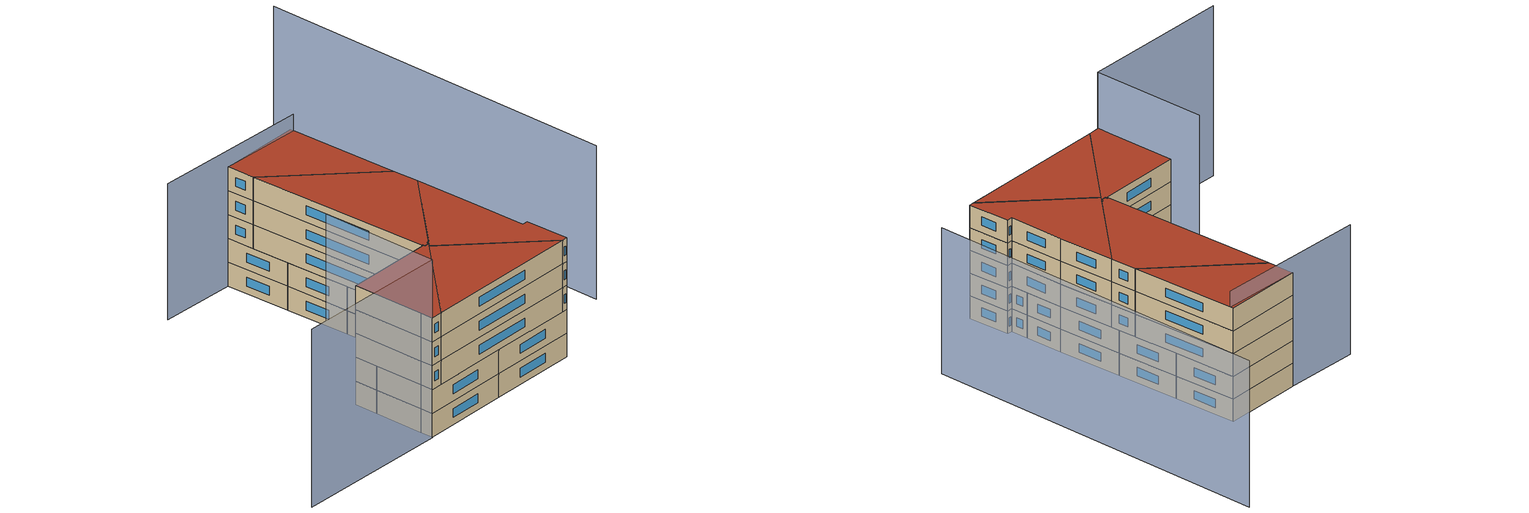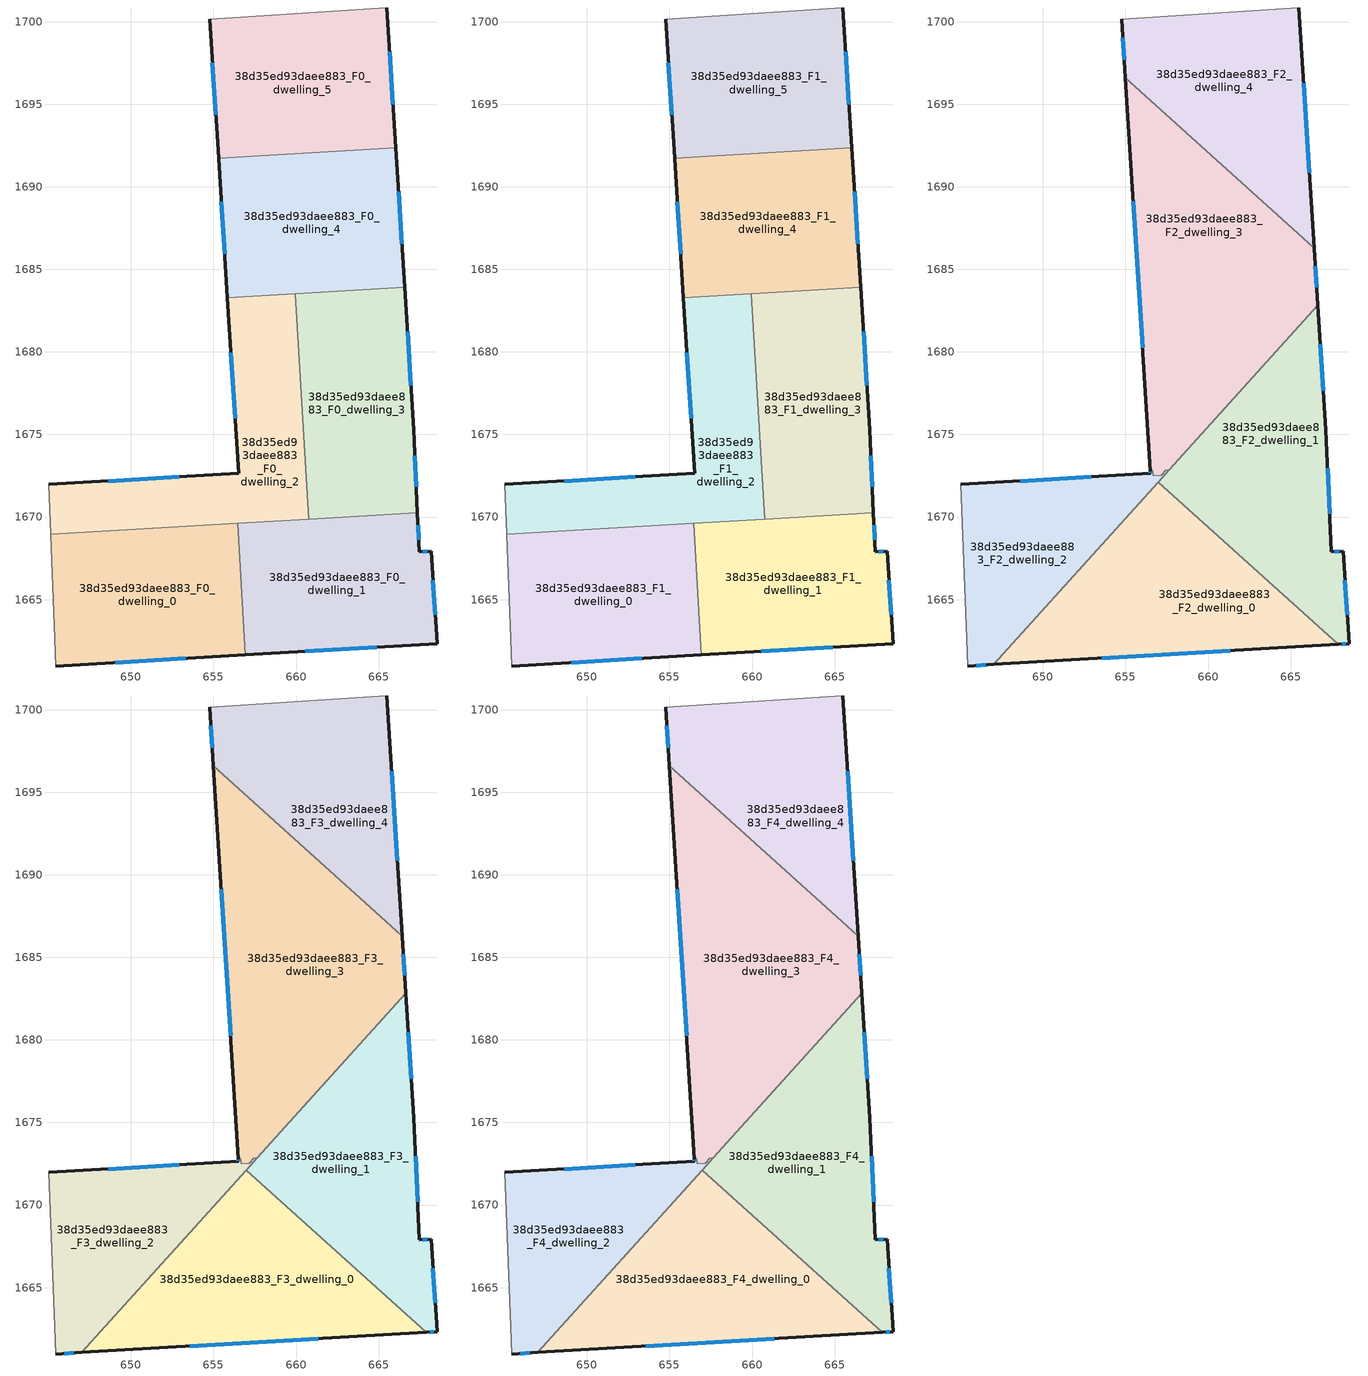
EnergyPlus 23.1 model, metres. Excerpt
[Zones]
38d35ed93daee883_F0_dwelling_0
 floor ground (EU_floor_Construction): 656.46,1669.61 656.93,1661.65 645.46,1660.98 645.4,1662.64 645.16,1668.95 z0
 wall outside (EU_wall_Construction): 645.46,1660.98 656.93,1661.65 z0:3
 wall adiabatic (EU_wall_Construction): 645.16,1668.95 645.4,1662.64 645.46,1660.98 z0:3
 wall to 38d35ed93daee883_F0_dwelling_1 (EU_wall_Construction): 656.93,1661.65 656.46,1669.61 z0:3
 wall to 38d35ed93daee883_F0_dwelling_2 (EU_wall_Construction): 656.46,1669.61 645.16,1668.95 z0:3
 window (EU_Window_Construction): 649.06,1661.19 653.33,1661.44 z0.94:2.06
38d35ed93daee883_F0_dwelling_1
 floor ground (EU_floor_Construction): 667.35,1670.25 667.46,1667.89 668.18,1667.92 668.54,1662.33 656.93,1661.65 656.46,1669.61 z0
 wall outside (EU_wall_Construction): 656.93,1661.65 668.54,1662.33 668.18,1667.92 667.46,1667.89 667.35,1670.25 z0:3
 wall to 38d35ed93daee883_F0_dwelling_3 (EU_wall_Construction): 667.35,1670.25 660.77,1669.87 z0:3
 wall to 38d35ed93daee883_F0_dwelling_2 (EU_wall_Construction): 660.77,1669.87 656.46,1669.61 z0:3
 window (EU_Window_Construction): 668.42,1664.09 668.29,1666.17 / 660.57,1661.87 664.9,1662.12 / 667.43,1668.63 667.39,1669.51 / 667.95,1667.91 667.68,1667.9 z0.94:2.06
38d35ed93daee883_F0_dwelling_2
 floor ground (EU_floor_Construction): 659.97,1683.53 660.77,1669.87 645.16,1668.95 645.04,1671.97 656.52,1672.64 655.84,1683.29 z0
 wall outside (EU_wall_Construction): 655.84,1683.29 656.52,1672.64 645.04,1671.97 z0:3
 wall adiabatic (EU_wall_Construction): 645.04,1671.97 645.16,1668.95 z0:3
 wall to 38d35ed93daee883_F0_dwelling_3 (EU_wall_Construction): 660.77,1669.87 659.97,1683.53 z0:3
 wall to 38d35ed93daee883_F0_dwelling_4 (EU_wall_Construction): 659.97,1683.53 655.84,1683.29 z0:3
 window (EU_Window_Construction): 652.92,1672.43 648.64,1672.18 / 656.05,1679.95 656.31,1675.98 z0.94:2.06
38d35ed93daee883_F0_dwelling_3
 floor ground (EU_floor_Construction): 666.58,1683.92 667.13,1675.28 667.35,1670.25 660.77,1669.87 659.97,1683.53 z0
 wall outside (EU_wall_Construction): 667.35,1670.25 667.13,1675.28 666.58,1683.92 z0:3
 wall to 38d35ed93daee883_F0_dwelling_4 (EU_wall_Construction): 666.58,1683.92 659.97,1683.53 z0:3
 window (EU_Window_Construction): 667.28,1671.83 667.2,1673.7 / 666.96,1677.98 666.75,1681.21 z0.94:2.06
38d35ed93daee883_F0_dwelling_4
 floor ground (EU_floor_Construction): 666.04,1692.36 666.58,1683.92 655.84,1683.29 655.31,1691.73 z0
 wall outside (EU_wall_Construction): 655.31,1691.73 655.84,1683.29 / 666.58,1683.92 666.04,1692.36 z0:3
 wall to 38d35ed93daee883_F0_dwelling_5 (EU_wall_Construction): 666.04,1692.36 655.31,1691.73 z0:3
 window (EU_Window_Construction): 655.47,1689.08 655.67,1685.93 / 666.41,1686.56 666.21,1689.71 z0.94:2.06
38d35ed93daee883_F0_dwelling_5
 floor ground (EU_floor_Construction): 665.5,1700.82 666.04,1692.36 655.31,1691.73 654.77,1700.14 z0
 wall outside (EU_wall_Construction): 654.77,1700.14 655.31,1691.73 / 666.04,1692.36 665.5,1700.82 z0:3
 wall adiabatic (EU_wall_Construction): 665.5,1700.82 654.77,1700.14 z0:3
 window (EU_Window_Construction): 654.94,1697.5 655.14,1694.36 / 665.87,1695.01 665.67,1698.17 z0.94:2.06
38d35ed93daee883_F1_dwelling_0
 floor to 38d35ed93daee883_F0_dwelling_0 (EU_floor_Construction): 656.46,1669.61 656.93,1661.65 645.46,1660.98 645.4,1662.64 645.16,1668.95 z3
 wall outside (EU_wall_Construction): 645.46,1660.98 656.93,1661.65 z3:6
 wall adiabatic (EU_wall_Construction): 645.16,1668.95 645.4,1662.64 645.46,1660.98 z3:6
 wall to 38d35ed93daee883_F1_dwelling_1 (EU_wall_Construction): 656.93,1661.65 656.46,1669.61 z3:6
 wall to 38d35ed93daee883_F1_dwelling_2 (EU_wall_Construction): 656.46,1669.61 645.16,1668.95 z3:6
 window (EU_Window_Construction): 649.06,1661.19 653.33,1661.44 z3.94:5.06
38d35ed93daee883_F1_dwelling_1
 floor to 38d35ed93daee883_F0_dwelling_1 (EU_floor_Construction): 667.35,1670.25 667.46,1667.89 668.18,1667.92 668.54,1662.33 656.93,1661.65 656.46,1669.61 z3
 wall outside (EU_wall_Construction): 656.93,1661.65 668.54,1662.33 668.18,1667.92 667.46,1667.89 667.35,1670.25 z3:6
 wall to 38d35ed93daee883_F1_dwelling_3 (EU_wall_Construction): 667.35,1670.25 660.77,1669.87 z3:6
 wall to 38d35ed93daee883_F1_dwelling_2 (EU_wall_Construction): 660.77,1669.87 656.46,1669.61 z3:6
 window (EU_Window_Construction): 668.42,1664.09 668.29,1666.17 / 660.57,1661.87 664.9,1662.12 / 667.43,1668.63 667.39,1669.51 / 667.95,1667.91 667.68,1667.9 z3.94:5.06
38d35ed93daee883_F1_dwelling_2
 floor to 38d35ed93daee883_F0_dwelling_2 (EU_floor_Construction): 659.97,1683.53 660.77,1669.87 645.16,1668.95 645.04,1671.97 656.52,1672.64 655.84,1683.29 z3
 wall outside (EU_wall_Construction): 655.84,1683.29 656.52,1672.64 645.04,1671.97 z3:6
 wall adiabatic (EU_wall_Construction): 645.04,1671.97 645.16,1668.95 z3:6
 wall to 38d35ed93daee883_F1_dwelling_3 (EU_wall_Construction): 660.77,1669.87 659.97,1683.53 z3:6
 wall to 38d35ed93daee883_F1_dwelling_4 (EU_wall_Construction): 659.97,1683.53 655.84,1683.29 z3:6
 window (EU_Window_Construction): 652.92,1672.43 648.64,1672.18 / 656.05,1679.95 656.31,1675.98 z3.94:5.06
38d35ed93daee883_F1_dwelling_3
 floor to 38d35ed93daee883_F0_dwelling_3 (EU_floor_Construction): 666.58,1683.92 667.13,1675.28 667.35,1670.25 660.77,1669.87 659.97,1683.53 z3
 wall outside (EU_wall_Construction): 667.35,1670.25 667.13,1675.28 666.58,1683.92 z3:6
 wall to 38d35ed93daee883_F1_dwelling_4 (EU_wall_Construction): 666.58,1683.92 659.97,1683.53 z3:6
 window (EU_Window_Construction): 667.28,1671.83 667.2,1673.7 / 666.96,1677.98 666.75,1681.21 z3.94:5.06
38d35ed93daee883_F1_dwelling_4
 floor to 38d35ed93daee883_F0_dwelling_4 (EU_floor_Construction): 666.04,1692.36 666.58,1683.92 655.84,1683.29 655.31,1691.73 z3
 wall outside (EU_wall_Construction): 655.31,1691.73 655.84,1683.29 / 666.58,1683.92 666.04,1692.36 z3:6
 wall to 38d35ed93daee883_F1_dwelling_5 (EU_wall_Construction): 666.04,1692.36 655.31,1691.73 z3:6
 window (EU_Window_Construction): 655.47,1689.08 655.67,1685.93 / 666.41,1686.56 666.21,1689.71 z3.94:5.06
38d35ed93daee883_F1_dwelling_5
 floor to 38d35ed93daee883_F0_dwelling_5 (EU_floor_Construction): 665.5,1700.82 666.04,1692.36 655.31,1691.73 654.77,1700.14 z3
 wall outside (EU_wall_Construction): 654.77,1700.14 655.31,1691.73 / 666.04,1692.36 665.5,1700.82 z3:6
 wall adiabatic (EU_wall_Construction): 665.5,1700.82 654.77,1700.14 z3:6
 window (EU_Window_Construction): 654.94,1697.5 655.14,1694.36 / 665.87,1695.01 665.67,1698.17 z3.94:5.06
38d35ed93daee883_F2_dwelling_0
 floor to 38d35ed93daee883_F1_dwelling_1 (EU_floor_Construction): 667.89,1662.29 656.93,1661.65 656.46,1669.61 659.57,1669.8 z6
 floor to 38d35ed93daee883_F1_dwelling_0 (EU_floor_Construction): 656.46,1669.61 656.93,1661.65 647.04,1661.07 654.64,1669.51 z6
 floor to 38d35ed93daee883_F1_dwelling_2 (EU_floor_Construction): 659.57,1669.8 654.64,1669.51 657,1672.12 z6
 wall outside (EU_wall_Construction): 647.04,1661.07 667.89,1662.29 z6:9
 wall to 38d35ed93daee883_F2_dwelling_1 (EU_wall_Construction): 667.89,1662.29 657,1672.12 z6:9
 wall to 38d35ed93daee883_F2_dwelling_2 (EU_wall_Construction): 657,1672.12 647.04,1661.07 z6:9
 window (EU_Window_Construction): 653.57,1661.46 661.35,1661.91 z6.94:8.06
38d35ed93daee883_F2_dwelling_1
 floor to 38d35ed93daee883_F1_dwelling_1 (EU_floor_Construction): 667.35,1670.25 667.46,1667.89 668.18,1667.92 668.54,1662.33 667.89,1662.29 659.57,1669.8 z6
 floor to 38d35ed93daee883_F1_dwelling_3 (EU_floor_Construction): 666.65,1682.82 667.13,1675.28 667.35,1670.25 660.77,1669.87 660.41,1675.91 z6
 floor to 38d35ed93daee883_F1_dwelling_2 (EU_floor_Construction): 660.41,1675.9 660.77,1669.87 659.57,1669.8 657,1672.12 z6
 wall outside (EU_wall_Construction): 667.89,1662.29 668.54,1662.33 668.18,1667.92 667.46,1667.89 667.13,1675.28 666.65,1682.82 z6:9
 wall to 38d35ed93daee883_F2_dwelling_3 (EU_wall_Construction): 666.65,1682.82 657.66,1672.86 z6:9
 wall to 38d35ed93daee883_F2_dwelling_2 (EU_wall_Construction): 657.67,1672.86 657,1672.12 z6:9
 window (EU_Window_Construction): 668.42,1664.09 668.29,1666.17 / 668.09,1662.31 668.33,1662.32 / 666.98,1677.64 666.8,1680.45 / 667.36,1670.21 667.23,1672.96 / 667.95,1667.91 667.68,1667.9 z6.94:8.06
38d35ed93daee883_F2_dwelling_2
 floor to 38d35ed93daee883_F1_dwelling_0 (EU_floor_Construction): 654.64,1669.51 647.04,1661.07 645.46,1660.98 645.4,1662.64 645.16,1668.95 z6
 floor to 38d35ed93daee883_F1_dwelling_2 (EU_floor_Construction): 657.67,1672.86 654.64,1669.51 645.16,1668.95 645.04,1671.97 656.52,1672.64 656.51,1672.79 656.66,1672.8 656.68,1672.5 657.17,1672.53 657.45,1672.85 z6
 wall outside (EU_wall_Construction): 645.46,1660.98 647.04,1661.07 / 656.51,1672.79 656.52,1672.64 645.04,1671.97 z6:9
 wall adiabatic (EU_wall_Construction): 645.04,1671.97 645.4,1662.64 645.46,1660.98 z6:9
 wall to 38d35ed93daee883_F2_dwelling_3 (EU_wall_Construction): 657.67,1672.86 657.45,1672.85 657.17,1672.53 656.68,1672.5 656.66,1672.8 656.51,1672.79 z6:9
 window (EU_Window_Construction): 645.96,1661.01 646.54,1661.04 / 652.92,1672.43 648.64,1672.18 / 656.51,1672.74 656.52,1672.69 z6.94:8.06
38d35ed93daee883_F2_dwelling_3
 floor to 38d35ed93daee883_F1_dwelling_2 (EU_floor_Construction): 659.97,1683.53 660.41,1675.9 657.67,1672.86 657.45,1672.85 657.17,1672.53 656.68,1672.5 656.66,1672.8 656.51,1672.79 655.84,1683.29 z6
 floor to 38d35ed93daee883_F1_dwelling_4 (EU_floor_Construction): 665.43,1687.18 666.43,1686.28 666.58,1683.92 655.84,1683.29 655.31,1691.73 660.08,1692.01 z6
 floor to 38d35ed93daee883_F1_dwelling_3 (EU_floor_Construction): 666.58,1683.92 666.65,1682.82 660.41,1675.91 659.97,1683.53 z6
 floor to 38d35ed93daee883_F1_dwelling_5 (EU_floor_Construction): 660.08,1692.01 655.31,1691.73 655,1696.59 z6
 wall outside (EU_wall_Construction): 666.65,1682.82 666.43,1686.28 / 654.99,1696.59 656.51,1672.79 z6:9
 wall to 38d35ed93daee883_F2_dwelling_4 (EU_wall_Construction): 665.43,1687.18 654.99,1696.59 / 666.42,1686.28 665.44,1687.17 z6:9
 window (EU_Window_Construction): 666.58,1683.9 666.5,1685.19 / 655.47,1689.13 656.03,1680.25 z6.94:8.06
38d35ed93daee883_F2_dwelling_4
 floor to 38d35ed93daee883_F1_dwelling_5 (EU_floor_Construction): 665.5,1700.82 666.04,1692.35 660.08,1692.01 655,1696.59 654.77,1700.14 z6
 floor to 38d35ed93daee883_F1_dwelling_4 (EU_floor_Construction): 666.04,1692.35 666.43,1686.28 660.08,1692.01 z6
 wall outside (EU_wall_Construction): 654.77,1700.14 654.99,1696.59 / 666.43,1686.28 665.5,1700.82 z6:9
 wall adiabatic (EU_wall_Construction): 665.5,1700.82 654.77,1700.14 z6:9
 window (EU_Window_Construction): 654.84,1699.03 654.92,1697.7 / 666.14,1690.84 665.79,1696.27 z6.94:8.06
38d35ed93daee883_F3_dwelling_0
 floor to 38d35ed93daee883_F2_dwelling_0 (EU_floor_Construction): 667.89,1662.29 647.04,1661.07 657,1672.12 z9
 wall outside (EU_wall_Construction): 647.04,1661.07 667.89,1662.29 z9:12
 wall to 38d35ed93daee883_F3_dwelling_1 (EU_wall_Construction): 667.89,1662.29 657,1672.12 z9:12
 wall to 38d35ed93daee883_F3_dwelling_2 (EU_wall_Construction): 657,1672.12 647.04,1661.07 z9:12
 window (EU_Window_Construction): 653.57,1661.46 661.35,1661.91 z9.94:11.06
38d35ed93daee883_F3_dwelling_1
 floor to 38d35ed93daee883_F2_dwelling_1 (EU_floor_Construction): 666.65,1682.82 667.13,1675.28 667.46,1667.89 668.18,1667.92 668.54,1662.33 667.89,1662.29 657,1672.12 z9
 wall outside (EU_wall_Construction): 667.89,1662.29 668.54,1662.33 668.18,1667.92 667.46,1667.89 667.13,1675.28 666.65,1682.82 z9:12
 wall to 38d35ed93daee883_F3_dwelling_3 (EU_wall_Construction): 666.65,1682.82 657.66,1672.86 z9:12
 wall to 38d35ed93daee883_F3_dwelling_2 (EU_wall_Construction): 657.67,1672.86 657,1672.12 z9:12
 window (EU_Window_Construction): 668.42,1664.09 668.29,1666.17 / 668.09,1662.31 668.33,1662.32 / 666.98,1677.64 666.8,1680.45 / 667.36,1670.21 667.23,1672.96 / 667.95,1667.91 667.68,1667.9 z9.94:11.06
38d35ed93daee883_F3_dwelling_2
 floor to 38d35ed93daee883_F2_dwelling_2 (EU_floor_Construction): 657.67,1672.86 647.04,1661.07 645.46,1660.98 645.4,1662.64 645.04,1671.97 656.52,1672.64 656.51,1672.79 656.66,1672.8 656.68,1672.5 657.17,1672.53 657.45,1672.85 z9
 wall outside (EU_wall_Construction): 645.46,1660.98 647.04,1661.07 / 656.51,1672.79 656.52,1672.64 645.04,1671.97 z9:12
 wall adiabatic (EU_wall_Construction): 645.04,1671.97 645.4,1662.64 645.46,1660.98 z9:12
 wall to 38d35ed93daee883_F3_dwelling_3 (EU_wall_Construction): 657.67,1672.86 657.45,1672.85 657.17,1672.53 656.68,1672.5 656.66,1672.8 656.51,1672.79 z9:12
 window (EU_Window_Construction): 645.96,1661.01 646.54,1661.04 / 652.92,1672.43 648.64,1672.18 / 656.51,1672.74 656.52,1672.69 z9.94:11.06
38d35ed93daee883_F3_dwelling_3
 floor to 38d35ed93daee883_F2_dwelling_3 (EU_floor_Construction): 665.43,1687.18 666.43,1686.28 666.65,1682.82 657.67,1672.86 657.45,1672.85 657.17,1672.53 656.68,1672.5 656.66,1672.8 656.51,1672.79 654.99,1696.59 z9
 wall outside (EU_wall_Construction): 666.65,1682.82 666.43,1686.28 / 654.99,1696.59 656.51,1672.79 z9:12
 wall to 38d35ed93daee883_F3_dwelling_4 (EU_wall_Construction): 665.43,1687.18 654.99,1696.59 / 666.42,1686.28 665.44,1687.17 z9:12
 window (EU_Window_Construction): 666.58,1683.9 666.5,1685.19 / 655.47,1689.13 656.03,1680.25 z9.94:11.06
38d35ed93daee883_F3_dwelling_4
 floor to 38d35ed93daee883_F2_dwelling_4 (EU_floor_Construction): 665.5,1700.82 666.43,1686.28 654.99,1696.59 654.77,1700.14 z9
 wall outside (EU_wall_Construction): 654.77,1700.14 654.99,1696.59 / 666.43,1686.28 665.5,1700.82 z9:12
 wall adiabatic (EU_wall_Construction): 665.5,1700.82 654.77,1700.14 z9:12
 window (EU_Window_Construction): 654.84,1699.03 654.92,1697.7 / 666.14,1690.84 665.79,1696.27 z9.94:11.06
38d35ed93daee883_F4_dwelling_0
 floor to 38d35ed93daee883_F3_dwelling_0 (EU_floor_Construction): 667.89,1662.29 647.04,1661.07 657,1672.12 z12
 wall outside (EU_wall_Construction): 647.04,1661.07 667.89,1662.29 z12:15
 wall to 38d35ed93daee883_F4_dwelling_1 (EU_wall_Construction): 667.89,1662.29 657,1672.12 z12:15
 wall to 38d35ed93daee883_F4_dwelling_2 (EU_wall_Construction): 657,1672.12 647.04,1661.07 z12:15
 window (EU_Window_Construction): 653.57,1661.46 661.35,1661.91 z12.94:14.06
 roof outside (EU_roof_Construction): 667.89,1662.29 657,1672.12 647.04,1661.07 z15
38d35ed93daee883_F4_dwelling_1
 floor to 38d35ed93daee883_F3_dwelling_1 (EU_floor_Construction): 666.65,1682.82 667.13,1675.28 667.46,1667.89 668.18,1667.92 668.54,1662.33 667.89,1662.29 657,1672.12 z12
 wall outside (EU_wall_Construction): 667.89,1662.29 668.54,1662.33 668.18,1667.92 667.46,1667.89 667.13,1675.28 666.65,1682.82 z12:15
 wall to 38d35ed93daee883_F4_dwelling_3 (EU_wall_Construction): 666.65,1682.82 657.66,1672.86 z12:15
 wall to 38d35ed93daee883_F4_dwelling_2 (EU_wall_Construction): 657.67,1672.86 657,1672.12 z12:15
 window (EU_Window_Construction): 668.42,1664.09 668.29,1666.17 / 668.09,1662.31 668.33,1662.32 / 666.98,1677.64 666.8,1680.45 / 667.36,1670.21 667.23,1672.96 / 667.95,1667.91 667.68,1667.9 z12.94:14.06
 roof outside (EU_roof_Construction): 668.54,1662.33 668.18,1667.92 667.46,1667.89 667.13,1675.28 666.65,1682.82 657,1672.12 667.89,1662.29 z15
38d35ed93daee883_F4_dwelling_2
 floor to 38d35ed93daee883_F3_dwelling_2 (EU_floor_Construction): 657.67,1672.86 647.04,1661.07 645.46,1660.98 645.4,1662.64 645.04,1671.97 656.52,1672.64 656.51,1672.79 656.66,1672.8 656.68,1672.5 657.17,1672.53 657.45,1672.85 z12
 wall outside (EU_wall_Construction): 645.46,1660.98 647.04,1661.07 / 656.51,1672.79 656.52,1672.64 645.04,1671.97 z12:15
 wall adiabatic (EU_wall_Construction): 645.04,1671.97 645.4,1662.64 645.46,1660.98 z12:15
 wall to 38d35ed93daee883_F4_dwelling_3 (EU_wall_Construction): 657.67,1672.86 657.45,1672.85 657.17,1672.53 656.68,1672.5 656.66,1672.8 656.51,1672.79 z12:15
 window (EU_Window_Construction): 645.96,1661.01 646.54,1661.04 / 652.92,1672.43 648.64,1672.18 / 656.51,1672.74 656.52,1672.69 z12.94:14.06
 roof outside (EU_roof_Construction): 647.04,1661.07 657.67,1672.86 657.45,1672.85 657.17,1672.53 656.68,1672.5 656.66,1672.8 656.51,1672.79 656.52,1672.64 645.04,1671.97 645.4,1662.64 645.46,1660.98 z15
38d35ed93daee883_F4_dwelling_3
 floor to 38d35ed93daee883_F3_dwelling_3 (EU_floor_Construction): 665.43,1687.18 666.43,1686.28 666.65,1682.82 657.67,1672.86 657.45,1672.85 657.17,1672.53 656.68,1672.5 656.66,1672.8 656.51,1672.79 654.99,1696.59 z12
 wall outside (EU_wall_Construction): 666.65,1682.82 666.43,1686.28 / 654.99,1696.59 656.51,1672.79 z12:15
 wall to 38d35ed93daee883_F4_dwelling_4 (EU_wall_Construction): 665.43,1687.18 654.99,1696.59 / 666.42,1686.28 665.44,1687.17 z12:15
 window (EU_Window_Construction): 666.58,1683.9 666.5,1685.19 / 655.47,1689.13 656.03,1680.25 z12.94:14.06
 roof outside (EU_roof_Construction): 657.67,1672.86 666.65,1682.82 666.43,1686.28 665.44,1687.17 654.99,1696.59 656.51,1672.79 656.66,1672.8 656.68,1672.5 657.17,1672.53 657.45,1672.85 z15
38d35ed93daee883_F4_dwelling_4
 floor to 38d35ed93daee883_F3_dwelling_4 (EU_floor_Construction): 665.5,1700.82 666.43,1686.28 654.99,1696.59 654.77,1700.14 z12
 wall outside (EU_wall_Construction): 654.77,1700.14 654.99,1696.59 / 666.43,1686.28 665.5,1700.82 z12:15
 wall adiabatic (EU_wall_Construction): 665.5,1700.82 654.77,1700.14 z12:15
 window (EU_Window_Construction): 654.84,1699.03 654.92,1697.7 / 666.14,1690.84 665.79,1696.27 z12.94:14.06
 roof outside (EU_roof_Construction): 666.43,1686.28 665.5,1700.82 654.77,1700.14 654.99,1696.59 z15
shading: 680.13,1668.7 678.69,1715.62 z0:19.3; 665.51,1700.36 644.84,1699.93 z0:17.1; 644.88,1676.26 645.47,1660.92 / 645.47,1660.92 625.21,1660.14 z0:22.4
[Building]
EU S2 Campaign: North Axis=0; Terrain=City; Solar Distribution=FullExterior
[Site:Location]
Vienna: Latitude=48; Longitude=16.5; Time Zone=1; Elevation=183
[SizingPeriod:WeatherFileDays]
AnnualSizingPeriod: Begin Month=1; Begin Day of Month=1; End Month=12; End Day of Month=31; Day of Week for Start Day=Monday; Use Weather File Daylight Saving Period=No; Use Weather File Rain and Snow Indicators=No
[MATERIAL]
EU_InternalMass_Material: Roughness=MediumRough; Thickness=0.1; Conductivity=1; Density=1800; Specific Heat=900; Thermal Absorptance=0.9; Solar Absorptance=0.7; Visible Absorptance=0.7
[MATERIAL:NOMASS] Roughness=MediumRough; Thermal Absorptance=0.9; Solar Absorptance=0.7; Visible Absorptance=0.7
Name | Thermal Resistance
EU_wall_NoMass | 0.914258
EU_roof_NoMass | 0.954009
EU_floor_NoMass | 1.09711
[WINDOWMATERIAL:SIMPLEGLAZINGSYSTEM]
EU_Window_SimpleGlazing: UFactor=2.09642; Solar Heat Gain Coefficient=0.65; Visible Transmittance=0.65
[CONSTRUCTION]
EU_wall_Construction: EU_wall_NoMass
EU_roof_Construction: EU_roof_NoMass
EU_floor_Construction: EU_floor_NoMass
EU_Window_Construction: EU_Window_SimpleGlazing
EU_InternalMass_Construction: EU_InternalMass_Material
[ZONE] Type=1; Multiplier=1; Ceiling Height=autocalculate; Floor Area=autocalculate; Part of Total Floor Area=Yes
Name | Volume
38d35ed93daee883_F0_dwelling_0; 38d35ed93daee883_F1_dwelling_0 | 272.774
38d35ed93daee883_F2_dwelling_0; 38d35ed93daee883_F3_dwelling_0; 38d35ed93daee883_F4_dwelling_0 | 327.302
38d35ed93daee883_F0_dwelling_1; 38d35ed93daee883_F1_dwelling_1 | 272.743
38d35ed93daee883_F2_dwelling_1; 38d35ed93daee883_F3_dwelling_1; 38d35ed93daee883_F4_dwelling_1 | 327.357
38d35ed93daee883_F0_dwelling_2; 38d35ed93daee883_F1_dwelling_2 | 272.779
38d35ed93daee883_F2_dwelling_2; 38d35ed93daee883_F3_dwelling_2; 38d35ed93daee883_F4_dwelling_2 | 232.067
38d35ed93daee883_F0_dwelling_3; 38d35ed93daee883_F1_dwelling_3; 38d35ed93daee883_F0_dwelling_5; 38d35ed93daee883_F1_dwelling_5 | 272.758
38d35ed93daee883_F2_dwelling_3; 38d35ed93daee883_F3_dwelling_3; 38d35ed93daee883_F4_dwelling_3 | 457.729
38d35ed93daee883_F0_dwelling_4; 38d35ed93daee883_F1_dwelling_4 | 272.788
38d35ed93daee883_F2_dwelling_4; 38d35ed93daee883_F3_dwelling_4; 38d35ed93daee883_F4_dwelling_4 | 292.206
[INTERNALMASS] Construction=EU_InternalMass_Construction
Name | Zone or ZoneList | Surface Area
38d35ed93daee883_F0_dwelling_0_EU_InternalMass | 38d35ed93daee883_F0_dwelling_0 | 90.9257
38d35ed93daee883_F0_dwelling_1_EU_InternalMass | 38d35ed93daee883_F0_dwelling_1 | 90.9142
38d35ed93daee883_F0_dwelling_2_EU_InternalMass | 38d35ed93daee883_F0_dwelling_2 | 90.9397
38d35ed93daee883_F0_dwelling_3_EU_InternalMass | 38d35ed93daee883_F0_dwelling_3 | 90.9199
38d35ed93daee883_F0_dwelling_4_EU_InternalMass | 38d35ed93daee883_F0_dwelling_4 | 90.9293
38d35ed93daee883_F0_dwelling_5_EU_InternalMass | 38d35ed93daee883_F0_dwelling_5 | 90.9192
38d35ed93daee883_F1_dwelling_0_EU_InternalMass | 38d35ed93daee883_F1_dwelling_0 | 90.9257
38d35ed93daee883_F1_dwelling_1_EU_InternalMass | 38d35ed93daee883_F1_dwelling_1 | 90.9142
38d35ed93daee883_F1_dwelling_2_EU_InternalMass | 38d35ed93daee883_F1_dwelling_2 | 90.9397
38d35ed93daee883_F1_dwelling_3_EU_InternalMass | 38d35ed93daee883_F1_dwelling_3 | 90.9199
38d35ed93daee883_F1_dwelling_4_EU_InternalMass | 38d35ed93daee883_F1_dwelling_4 | 90.9293
38d35ed93daee883_F1_dwelling_5_EU_InternalMass | 38d35ed93daee883_F1_dwelling_5 | 90.9192
38d35ed93daee883_F2_dwelling_0_EU_InternalMass | 38d35ed93daee883_F2_dwelling_0 | 109.103
38d35ed93daee883_F2_dwelling_1_EU_InternalMass | 38d35ed93daee883_F2_dwelling_1 | 109.12
38d35ed93daee883_F2_dwelling_2_EU_InternalMass | 38d35ed93daee883_F2_dwelling_2 | 77.3541
38d35ed93daee883_F2_dwelling_3_EU_InternalMass | 38d35ed93daee883_F2_dwelling_3 | 152.581
38d35ed93daee883_F2_dwelling_4_EU_InternalMass | 38d35ed93daee883_F2_dwelling_4 | 97.4058
38d35ed93daee883_F3_dwelling_0_EU_InternalMass | 38d35ed93daee883_F3_dwelling_0 | 109.103
38d35ed93daee883_F3_dwelling_1_EU_InternalMass | 38d35ed93daee883_F3_dwelling_1 | 109.12
38d35ed93daee883_F3_dwelling_2_EU_InternalMass | 38d35ed93daee883_F3_dwelling_2 | 77.3541
38d35ed93daee883_F3_dwelling_3_EU_InternalMass | 38d35ed93daee883_F3_dwelling_3 | 152.581
38d35ed93daee883_F3_dwelling_4_EU_InternalMass | 38d35ed93daee883_F3_dwelling_4 | 97.4058
38d35ed93daee883_F4_dwelling_0_EU_InternalMass | 38d35ed93daee883_F4_dwelling_0 | 109.103
38d35ed93daee883_F4_dwelling_1_EU_InternalMass | 38d35ed93daee883_F4_dwelling_1 | 109.12
38d35ed93daee883_F4_dwelling_2_EU_InternalMass | 38d35ed93daee883_F4_dwelling_2 | 77.3541
38d35ed93daee883_F4_dwelling_3_EU_InternalMass | 38d35ed93daee883_F4_dwelling_3 | 152.581
38d35ed93daee883_F4_dwelling_4_EU_InternalMass | 38d35ed93daee883_F4_dwelling_4 | 97.4058
[OTHEREQUIPMENT] Fuel Type=Electricity; Design Level Calculation Method=Watts/Area; Power per Zone Floor Area=1; Fraction Latent=0; Fraction Radiant=0; Fraction Lost=0; Carbon Dioxide Generation Rate=0; EndUse Subcategory=EU_Step8_InternalGains
Name | Zone or ZoneList or Space or SpaceList | Schedule
EU_Step8_InternalGain_38d35ed93daee883_F0_dwelling_0_f000 | 38d35ed93daee883_F0_dwelling_0 | EU_Step8_GainSchedule_38d35ed93daee883_F0_dwelling_0_f000
EU_Step8_InternalGain_38d35ed93daee883_F0_dwelling_1_f000 | 38d35ed93daee883_F0_dwelling_1 | EU_Step8_GainSchedule_38d35ed93daee883_F0_dwelling_1_f000
EU_Step8_InternalGain_38d35ed93daee883_F0_dwelling_2_f000 | 38d35ed93daee883_F0_dwelling_2 | EU_Step8_GainSchedule_38d35ed93daee883_F0_dwelling_2_f000
EU_Step8_InternalGain_38d35ed93daee883_F0_dwelling_3_f000 | 38d35ed93daee883_F0_dwelling_3 | EU_Step8_GainSchedule_38d35ed93daee883_F0_dwelling_3_f000
EU_Step8_InternalGain_38d35ed93daee883_F0_dwelling_4_f000 | 38d35ed93daee883_F0_dwelling_4 | EU_Step8_GainSchedule_38d35ed93daee883_F0_dwelling_4_f000
EU_Step8_InternalGain_38d35ed93daee883_F0_dwelling_5_f000 | 38d35ed93daee883_F0_dwelling_5 | EU_Step8_GainSchedule_38d35ed93daee883_F0_dwelling_5_f000
EU_Step8_InternalGain_38d35ed93daee883_F1_dwelling_0_f000 | 38d35ed93daee883_F1_dwelling_0 | EU_Step8_GainSchedule_38d35ed93daee883_F1_dwelling_0_f000
EU_Step8_InternalGain_38d35ed93daee883_F1_dwelling_1_f000 | 38d35ed93daee883_F1_dwelling_1 | EU_Step8_GainSchedule_38d35ed93daee883_F1_dwelling_1_f000
EU_Step8_InternalGain_38d35ed93daee883_F1_dwelling_2_f000 | 38d35ed93daee883_F1_dwelling_2 | EU_Step8_GainSchedule_38d35ed93daee883_F1_dwelling_2_f000
EU_Step8_InternalGain_38d35ed93daee883_F1_dwelling_3_f000 | 38d35ed93daee883_F1_dwelling_3 | EU_Step8_GainSchedule_38d35ed93daee883_F1_dwelling_3_f000
EU_Step8_InternalGain_38d35ed93daee883_F1_dwelling_4_f000 | 38d35ed93daee883_F1_dwelling_4 | EU_Step8_GainSchedule_38d35ed93daee883_F1_dwelling_4_f000
EU_Step8_InternalGain_38d35ed93daee883_F1_dwelling_5_f000 | 38d35ed93daee883_F1_dwelling_5 | EU_Step8_GainSchedule_38d35ed93daee883_F1_dwelling_5_f000
EU_Step8_InternalGain_38d35ed93daee883_F2_dwelling_0_f000 | 38d35ed93daee883_F2_dwelling_0 | EU_Step8_GainSchedule_38d35ed93daee883_F2_dwelling_0_f000
EU_Step8_InternalGain_38d35ed93daee883_F2_dwelling_1_f000 | 38d35ed93daee883_F2_dwelling_1 | EU_Step8_GainSchedule_38d35ed93daee883_F2_dwelling_1_f000
EU_Step8_InternalGain_38d35ed93daee883_F2_dwelling_2_f000 | 38d35ed93daee883_F2_dwelling_2 | EU_Step8_GainSchedule_38d35ed93daee883_F2_dwelling_2_f000
EU_Step8_InternalGain_38d35ed93daee883_F2_dwelling_3_f000 | 38d35ed93daee883_F2_dwelling_3 | EU_Step8_GainSchedule_38d35ed93daee883_F2_dwelling_3_f000
EU_Step8_InternalGain_38d35ed93daee883_F2_dwelling_4_f000 | 38d35ed93daee883_F2_dwelling_4 | EU_Step8_GainSchedule_38d35ed93daee883_F2_dwelling_4_f000
EU_Step8_InternalGain_38d35ed93daee883_F3_dwelling_0_f000 | 38d35ed93daee883_F3_dwelling_0 | EU_Step8_GainSchedule_38d35ed93daee883_F3_dwelling_0_f000
EU_Step8_InternalGain_38d35ed93daee883_F3_dwelling_1_f000 | 38d35ed93daee883_F3_dwelling_1 | EU_Step8_GainSchedule_38d35ed93daee883_F3_dwelling_1_f000
EU_Step8_InternalGain_38d35ed93daee883_F3_dwelling_2_f000 | 38d35ed93daee883_F3_dwelling_2 | EU_Step8_GainSchedule_38d35ed93daee883_F3_dwelling_2_f000
EU_Step8_InternalGain_38d35ed93daee883_F3_dwelling_3_f000 | 38d35ed93daee883_F3_dwelling_3 | EU_Step8_GainSchedule_38d35ed93daee883_F3_dwelling_3_f000
EU_Step8_InternalGain_38d35ed93daee883_F3_dwelling_4_f000 | 38d35ed93daee883_F3_dwelling_4 | EU_Step8_GainSchedule_38d35ed93daee883_F3_dwelling_4_f000
EU_Step8_InternalGain_38d35ed93daee883_F4_dwelling_0_f000 | 38d35ed93daee883_F4_dwelling_0 | EU_Step8_GainSchedule_38d35ed93daee883_F4_dwelling_0_f000
EU_Step8_InternalGain_38d35ed93daee883_F4_dwelling_1_f000 | 38d35ed93daee883_F4_dwelling_1 | EU_Step8_GainSchedule_38d35ed93daee883_F4_dwelling_1_f000
EU_Step8_InternalGain_38d35ed93daee883_F4_dwelling_2_f000 | 38d35ed93daee883_F4_dwelling_2 | EU_Step8_GainSchedule_38d35ed93daee883_F4_dwelling_2_f000
EU_Step8_InternalGain_38d35ed93daee883_F4_dwelling_3_f000 | 38d35ed93daee883_F4_dwelling_3 | EU_Step8_GainSchedule_38d35ed93daee883_F4_dwelling_3_f000
EU_Step8_InternalGain_38d35ed93daee883_F4_dwelling_4_f000 | 38d35ed93daee883_F4_dwelling_4 | EU_Step8_GainSchedule_38d35ed93daee883_F4_dwelling_4_f000
[ZONEVENTILATION:DESIGNFLOWRATE] Schedule=EU_AlwaysOn; Design Flow Rate Calculation Method=AirChanges/Hour; Air Changes per Hour=0.546891; Ventilation Type=Natural; Fan Pressure Rise=0; Fan Total Efficiency=1; Constant Term Coefficient=1; Temperature Term Coefficient=0; Velocity Term Coefficient=0; Velocity Squared Term Coefficient=0; Minimum Indoor Temperature=-100; Maximum Indoor Temperature=100; Delta Temperature=-100; Minimum Outdoor Temperature=-100; Maximum Outdoor Temperature=100; Maximum Wind Speed=40
Name | Zone or ZoneList or Space or SpaceList
EU_ConstantAir_38d35ed93daee883_F0_dwelling_0 | 38d35ed93daee883_F0_dwelling_0
EU_ConstantAir_38d35ed93daee883_F0_dwelling_1 | 38d35ed93daee883_F0_dwelling_1
EU_ConstantAir_38d35ed93daee883_F0_dwelling_2 | 38d35ed93daee883_F0_dwelling_2
EU_ConstantAir_38d35ed93daee883_F0_dwelling_3 | 38d35ed93daee883_F0_dwelling_3
EU_ConstantAir_38d35ed93daee883_F0_dwelling_4 | 38d35ed93daee883_F0_dwelling_4
EU_ConstantAir_38d35ed93daee883_F0_dwelling_5 | 38d35ed93daee883_F0_dwelling_5
EU_ConstantAir_38d35ed93daee883_F1_dwelling_0 | 38d35ed93daee883_F1_dwelling_0
EU_ConstantAir_38d35ed93daee883_F1_dwelling_1 | 38d35ed93daee883_F1_dwelling_1
EU_ConstantAir_38d35ed93daee883_F1_dwelling_2 | 38d35ed93daee883_F1_dwelling_2
EU_ConstantAir_38d35ed93daee883_F1_dwelling_3 | 38d35ed93daee883_F1_dwelling_3
EU_ConstantAir_38d35ed93daee883_F1_dwelling_4 | 38d35ed93daee883_F1_dwelling_4
EU_ConstantAir_38d35ed93daee883_F1_dwelling_5 | 38d35ed93daee883_F1_dwelling_5
EU_ConstantAir_38d35ed93daee883_F2_dwelling_0 | 38d35ed93daee883_F2_dwelling_0
EU_ConstantAir_38d35ed93daee883_F2_dwelling_1 | 38d35ed93daee883_F2_dwelling_1
EU_ConstantAir_38d35ed93daee883_F2_dwelling_2 | 38d35ed93daee883_F2_dwelling_2
EU_ConstantAir_38d35ed93daee883_F2_dwelling_3 | 38d35ed93daee883_F2_dwelling_3
EU_ConstantAir_38d35ed93daee883_F2_dwelling_4 | 38d35ed93daee883_F2_dwelling_4
EU_ConstantAir_38d35ed93daee883_F3_dwelling_0 | 38d35ed93daee883_F3_dwelling_0
EU_ConstantAir_38d35ed93daee883_F3_dwelling_1 | 38d35ed93daee883_F3_dwelling_1
EU_ConstantAir_38d35ed93daee883_F3_dwelling_2 | 38d35ed93daee883_F3_dwelling_2
EU_ConstantAir_38d35ed93daee883_F3_dwelling_3 | 38d35ed93daee883_F3_dwelling_3
EU_ConstantAir_38d35ed93daee883_F3_dwelling_4 | 38d35ed93daee883_F3_dwelling_4
EU_ConstantAir_38d35ed93daee883_F4_dwelling_0 | 38d35ed93daee883_F4_dwelling_0
EU_ConstantAir_38d35ed93daee883_F4_dwelling_1 | 38d35ed93daee883_F4_dwelling_1
EU_ConstantAir_38d35ed93daee883_F4_dwelling_2 | 38d35ed93daee883_F4_dwelling_2
EU_ConstantAir_38d35ed93daee883_F4_dwelling_3 | 38d35ed93daee883_F4_dwelling_3
EU_ConstantAir_38d35ed93daee883_F4_dwelling_4 | 38d35ed93daee883_F4_dwelling_4
[HVACTEMPLATE:THERMOSTAT] Constant Heating Setpoint=20; Constant Cooling Setpoint=50
EU_HeatOnly_38d35ed93daee883_F0_dwelling_0; EU_HeatOnly_38d35ed93daee883_F0_dwelling_1; EU_HeatOnly_38d35ed93daee883_F0_dwelling_2; EU_HeatOnly_38d35ed93daee883_F0_dwelling_3; EU_HeatOnly_38d35ed93daee883_F0_dwelling_4; EU_HeatOnly_38d35ed93daee883_F0_dwelling_5; EU_HeatOnly_38d35ed93daee883_F1_dwelling_0; EU_HeatOnly_38d35ed93daee883_F1_dwelling_1; EU_HeatOnly_38d35ed93daee883_F1_dwelling_2; EU_HeatOnly_38d35ed93daee883_F1_dwelling_3; EU_HeatOnly_38d35ed93daee883_F1_dwelling_4; EU_HeatOnly_38d35ed93daee883_F1_dwelling_5; EU_HeatOnly_38d35ed93daee883_F2_dwelling_0; EU_HeatOnly_38d35ed93daee883_F2_dwelling_1; EU_HeatOnly_38d35ed93daee883_F2_dwelling_2; EU_HeatOnly_38d35ed93daee883_F2_dwelling_3; EU_HeatOnly_38d35ed93daee883_F2_dwelling_4; EU_HeatOnly_38d35ed93daee883_F3_dwelling_0; EU_HeatOnly_38d35ed93daee883_F3_dwelling_1; EU_HeatOnly_38d35ed93daee883_F3_dwelling_2; EU_HeatOnly_38d35ed93daee883_F3_dwelling_3; EU_HeatOnly_38d35ed93daee883_F3_dwelling_4; EU_HeatOnly_38d35ed93daee883_F4_dwelling_0; EU_HeatOnly_38d35ed93daee883_F4_dwelling_1; EU_HeatOnly_38d35ed93daee883_F4_dwelling_2; EU_HeatOnly_38d35ed93daee883_F4_dwelling_3; EU_HeatOnly_38d35ed93daee883_F4_dwelling_4
[HVACTEMPLATE:ZONE:IDEALLOADSAIRSYSTEM] System Availability Schedule=EU_AlwaysOn; Maximum Heating Supply Air Temperature=50; Minimum Cooling Supply Air Temperature=13; Maximum Heating Supply Air Humidity Ratio=0.0156; Minimum Cooling Supply Air Humidity Ratio=0.0077; Heating Limit=NoLimit; Cooling Limit=NoLimit; Heating Availability Schedule=EU_AlwaysOn; Cooling Availability Schedule=EU_CoolingOff; Dehumidification Control Type=ConstantSensibleHeatRatio; Cooling Sensible Heat Ratio=0.7; Dehumidification Setpoint=60; Humidification Control Type=None; Humidification Setpoint=30; Outdoor Air Method=None; Outdoor Air Flow Rate per Person=0.00944; Outdoor Air Flow Rate per Zone Floor Area=0; Outdoor Air Flow Rate per Zone=0; Demand Controlled Ventilation Type=None; Outdoor Air Economizer Type=NoEconomizer; Heat Recovery Type=None; Sensible Heat Recovery Effectiveness=0.7; Latent Heat Recovery Effectiveness=0.65
Name | Template Thermostat
38d35ed93daee883_F0_dwelling_0 | EU_HeatOnly_38d35ed93daee883_F0_dwelling_0
38d35ed93daee883_F0_dwelling_1 | EU_HeatOnly_38d35ed93daee883_F0_dwelling_1
38d35ed93daee883_F0_dwelling_2 | EU_HeatOnly_38d35ed93daee883_F0_dwelling_2
38d35ed93daee883_F0_dwelling_3 | EU_HeatOnly_38d35ed93daee883_F0_dwelling_3
38d35ed93daee883_F0_dwelling_4 | EU_HeatOnly_38d35ed93daee883_F0_dwelling_4
38d35ed93daee883_F0_dwelling_5 | EU_HeatOnly_38d35ed93daee883_F0_dwelling_5
38d35ed93daee883_F1_dwelling_0 | EU_HeatOnly_38d35ed93daee883_F1_dwelling_0
38d35ed93daee883_F1_dwelling_1 | EU_HeatOnly_38d35ed93daee883_F1_dwelling_1
38d35ed93daee883_F1_dwelling_2 | EU_HeatOnly_38d35ed93daee883_F1_dwelling_2
38d35ed93daee883_F1_dwelling_3 | EU_HeatOnly_38d35ed93daee883_F1_dwelling_3
38d35ed93daee883_F1_dwelling_4 | EU_HeatOnly_38d35ed93daee883_F1_dwelling_4
38d35ed93daee883_F1_dwelling_5 | EU_HeatOnly_38d35ed93daee883_F1_dwelling_5
38d35ed93daee883_F2_dwelling_0 | EU_HeatOnly_38d35ed93daee883_F2_dwelling_0
38d35ed93daee883_F2_dwelling_1 | EU_HeatOnly_38d35ed93daee883_F2_dwelling_1
38d35ed93daee883_F2_dwelling_2 | EU_HeatOnly_38d35ed93daee883_F2_dwelling_2
38d35ed93daee883_F2_dwelling_3 | EU_HeatOnly_38d35ed93daee883_F2_dwelling_3
38d35ed93daee883_F2_dwelling_4 | EU_HeatOnly_38d35ed93daee883_F2_dwelling_4
38d35ed93daee883_F3_dwelling_0 | EU_HeatOnly_38d35ed93daee883_F3_dwelling_0
38d35ed93daee883_F3_dwelling_1 | EU_HeatOnly_38d35ed93daee883_F3_dwelling_1
38d35ed93daee883_F3_dwelling_2 | EU_HeatOnly_38d35ed93daee883_F3_dwelling_2
38d35ed93daee883_F3_dwelling_3 | EU_HeatOnly_38d35ed93daee883_F3_dwelling_3
38d35ed93daee883_F3_dwelling_4 | EU_HeatOnly_38d35ed93daee883_F3_dwelling_4
38d35ed93daee883_F4_dwelling_0 | EU_HeatOnly_38d35ed93daee883_F4_dwelling_0
38d35ed93daee883_F4_dwelling_1 | EU_HeatOnly_38d35ed93daee883_F4_dwelling_1
38d35ed93daee883_F4_dwelling_2 | EU_HeatOnly_38d35ed93daee883_F4_dwelling_2
38d35ed93daee883_F4_dwelling_3 | EU_HeatOnly_38d35ed93daee883_F4_dwelling_3
38d35ed93daee883_F4_dwelling_4 | EU_HeatOnly_38d35ed93daee883_F4_dwelling_4
[SIZING:ZONE] Zone Cooling Design Supply Air Temperature Input Method=SupplyAirTemperature; Zone Cooling Design Supply Air Temperature=13; Zone Heating Design Supply Air Temperature Input Method=SupplyAirTemperature; Zone Heating Design Supply Air Temperature=50; Zone Cooling Design Supply Air Humidity Ratio=0.008; Zone Heating Design Supply Air Humidity Ratio=0.008; Cooling Design Air Flow Method=DesignDay; Cooling Design Air Flow Rate=0; Cooling Minimum Air Flow per Zone Floor Area=0.000762; Cooling Minimum Air Flow=0; Cooling Minimum Air Flow Fraction=0.2; Heating Design Air Flow Method=DesignDay; Heating Design Air Flow Rate=0; Heating Maximum Air Flow per Zone Floor Area=0.002032; Heating Maximum Air Flow=0.141576; Heating Maximum Air Flow Fraction=0.3; Account for Dedicated Outdoor Air System=No; Dedicated Outdoor Air System Control Strategy=NeutralSupplyAir; Dedicated Outdoor Air Low Setpoint Temperature for Design=autosize; Dedicated Outdoor Air High Setpoint Temperature for Design=autosize; Zone Load Sizing Method=Sensible Load Only No Latent Load; Zone Latent Cooling Design Supply Air Humidity Ratio Input Method=HumidityRatioDifference; Zone Cooling Design Supply Air Humidity Ratio Difference=0.005; Zone Latent Heating Design Supply Air Humidity Ratio Input Method=HumidityRatioDifference; Zone Humidification Design Supply Air Humidity Ratio Difference=0.005
38d35ed93daee883_F0_dwelling_0; 38d35ed93daee883_F0_dwelling_1; 38d35ed93daee883_F0_dwelling_2; 38d35ed93daee883_F0_dwelling_3; 38d35ed93daee883_F0_dwelling_4; 38d35ed93daee883_F0_dwelling_5; 38d35ed93daee883_F1_dwelling_0; 38d35ed93daee883_F1_dwelling_1; 38d35ed93daee883_F1_dwelling_2; 38d35ed93daee883_F1_dwelling_3; 38d35ed93daee883_F1_dwelling_4; 38d35ed93daee883_F1_dwelling_5; 38d35ed93daee883_F2_dwelling_0; 38d35ed93daee883_F2_dwelling_1; 38d35ed93daee883_F2_dwelling_2; 38d35ed93daee883_F2_dwelling_3; 38d35ed93daee883_F2_dwelling_4; 38d35ed93daee883_F3_dwelling_0; 38d35ed93daee883_F3_dwelling_1; 38d35ed93daee883_F3_dwelling_2; 38d35ed93daee883_F3_dwelling_3; 38d35ed93daee883_F3_dwelling_4; 38d35ed93daee883_F4_dwelling_0; 38d35ed93daee883_F4_dwelling_1; 38d35ed93daee883_F4_dwelling_2; 38d35ed93daee883_F4_dwelling_3; 38d35ed93daee883_F4_dwelling_4
[SCHEDULE:CONSTANT]
Name | Hourly Value
EU_AlwaysOn | 1
EU_CoolingOff | 0
[SCHEDULE:FILE] Column Number=1; Rows to Skip at Top=0; Number of Hours of Data=8760; Column Separator=Comma; Interpolate to Timestep=No; Minutes per Item=60; Adjust Schedule for Daylight Savings=Yes
Name | File
EU_Step8_GainSchedule_38d35ed93daee883_F0_dwelling_0_f000 | ../../schedules/38d35ed93daee883/38d35ed93daee883_F0_dwelling_0_f000_gain.csv
EU_Step8_GainSchedule_38d35ed93daee883_F0_dwelling_1_f000 | ../../schedules/38d35ed93daee883/38d35ed93daee883_F0_dwelling_1_f000_gain.csv
EU_Step8_GainSchedule_38d35ed93daee883_F0_dwelling_2_f000 | ../../schedules/38d35ed93daee883/38d35ed93daee883_F0_dwelling_2_f000_gain.csv
EU_Step8_GainSchedule_38d35ed93daee883_F0_dwelling_3_f000 | ../../schedules/38d35ed93daee883/38d35ed93daee883_F0_dwelling_3_f000_gain.csv
EU_Step8_GainSchedule_38d35ed93daee883_F0_dwelling_4_f000 | ../../schedules/38d35ed93daee883/38d35ed93daee883_F0_dwelling_4_f000_gain.csv
EU_Step8_GainSchedule_38d35ed93daee883_F0_dwelling_5_f000 | ../../schedules/38d35ed93daee883/38d35ed93daee883_F0_dwelling_5_f000_gain.csv
EU_Step8_GainSchedule_38d35ed93daee883_F1_dwelling_0_f000 | ../../schedules/38d35ed93daee883/38d35ed93daee883_F1_dwelling_0_f000_gain.csv
EU_Step8_GainSchedule_38d35ed93daee883_F1_dwelling_1_f000 | ../../schedules/38d35ed93daee883/38d35ed93daee883_F1_dwelling_1_f000_gain.csv
EU_Step8_GainSchedule_38d35ed93daee883_F1_dwelling_2_f000 | ../../schedules/38d35ed93daee883/38d35ed93daee883_F1_dwelling_2_f000_gain.csv
EU_Step8_GainSchedule_38d35ed93daee883_F1_dwelling_3_f000 | ../../schedules/38d35ed93daee883/38d35ed93daee883_F1_dwelling_3_f000_gain.csv
EU_Step8_GainSchedule_38d35ed93daee883_F1_dwelling_4_f000 | ../../schedules/38d35ed93daee883/38d35ed93daee883_F1_dwelling_4_f000_gain.csv
EU_Step8_GainSchedule_38d35ed93daee883_F1_dwelling_5_f000 | ../../schedules/38d35ed93daee883/38d35ed93daee883_F1_dwelling_5_f000_gain.csv
EU_Step8_GainSchedule_38d35ed93daee883_F2_dwelling_0_f000 | ../../schedules/38d35ed93daee883/38d35ed93daee883_F2_dwelling_0_f000_gain.csv
EU_Step8_GainSchedule_38d35ed93daee883_F2_dwelling_1_f000 | ../../schedules/38d35ed93daee883/38d35ed93daee883_F2_dwelling_1_f000_gain.csv
EU_Step8_GainSchedule_38d35ed93daee883_F2_dwelling_2_f000 | ../../schedules/38d35ed93daee883/38d35ed93daee883_F2_dwelling_2_f000_gain.csv
EU_Step8_GainSchedule_38d35ed93daee883_F2_dwelling_3_f000 | ../../schedules/38d35ed93daee883/38d35ed93daee883_F2_dwelling_3_f000_gain.csv
EU_Step8_GainSchedule_38d35ed93daee883_F2_dwelling_4_f000 | ../../schedules/38d35ed93daee883/38d35ed93daee883_F2_dwelling_4_f000_gain.csv
EU_Step8_GainSchedule_38d35ed93daee883_F3_dwelling_0_f000 | ../../schedules/38d35ed93daee883/38d35ed93daee883_F3_dwelling_0_f000_gain.csv
EU_Step8_GainSchedule_38d35ed93daee883_F3_dwelling_1_f000 | ../../schedules/38d35ed93daee883/38d35ed93daee883_F3_dwelling_1_f000_gain.csv
EU_Step8_GainSchedule_38d35ed93daee883_F3_dwelling_2_f000 | ../../schedules/38d35ed93daee883/38d35ed93daee883_F3_dwelling_2_f000_gain.csv
EU_Step8_GainSchedule_38d35ed93daee883_F3_dwelling_3_f000 | ../../schedules/38d35ed93daee883/38d35ed93daee883_F3_dwelling_3_f000_gain.csv
EU_Step8_GainSchedule_38d35ed93daee883_F3_dwelling_4_f000 | ../../schedules/38d35ed93daee883/38d35ed93daee883_F3_dwelling_4_f000_gain.csv
EU_Step8_GainSchedule_38d35ed93daee883_F4_dwelling_0_f000 | ../../schedules/38d35ed93daee883/38d35ed93daee883_F4_dwelling_0_f000_gain.csv
EU_Step8_GainSchedule_38d35ed93daee883_F4_dwelling_1_f000 | ../../schedules/38d35ed93daee883/38d35ed93daee883_F4_dwelling_1_f000_gain.csv
EU_Step8_GainSchedule_38d35ed93daee883_F4_dwelling_2_f000 | ../../schedules/38d35ed93daee883/38d35ed93daee883_F4_dwelling_2_f000_gain.csv
EU_Step8_GainSchedule_38d35ed93daee883_F4_dwelling_3_f000 | ../../schedules/38d35ed93daee883/38d35ed93daee883_F4_dwelling_3_f000_gain.csv
EU_Step8_GainSchedule_38d35ed93daee883_F4_dwelling_4_f000 | ../../schedules/38d35ed93daee883/38d35ed93daee883_F4_dwelling_4_f000_gain.csv
